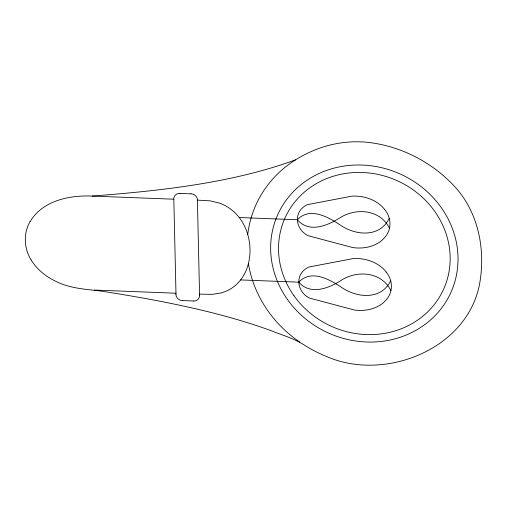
<?xml version="1.0" encoding="UTF-8"?>
<svg xmlns="http://www.w3.org/2000/svg" width="507" height="507" viewBox="0 0 507 507"><rect width="100%" height="100%" fill="white"/><g stroke="black" fill="none" stroke-linecap="round" stroke-linejoin="round"><path stroke-width="0.76" d="M386.163 272.005A28.455 26.155 23.9 0 0 380.656 266.517C372.918 260.585 362.904 257.974 353.233 258.576L308.902 267.024C294.497 273.463 296.297 291.671 309.619 298.122L354.412 310.018C363.728 311.317 373.748 309.695 381.524 304.187A28.455 26.155 23.9 0 0 386.778 299.105C393.394 291.284 392.672 279.649 386.15 272.012M384.731 209.6A28.455 26.155 23.9 0 0 379.23 204.112C371.492 198.186 361.472 195.575 351.801 196.171L307.476 204.625C293.059 211.115 294.859 229.215 308.186 235.723L352.98 247.612C362.296 248.918 372.322 247.296 380.098 241.782A28.455 26.155 23.9 0 0 385.352 236.706C391.968 228.879 391.246 217.25 384.724 209.606M248.246 264.293C246.06 272.512 241.643 280.263 235.058 285.733A39.666 36.46 23.9 0 1 221.502 292.843L212.262 294.371L199.549 294.13M389.237 218.346C379.857 237.694 356.015 235.647 340.761 225.393C328.606 217.167 309.828 206.438 297.317 219.765L239.222 217.528M390.663 280.751C381.188 300.283 357.15 297.958 341.838 287.596C329.734 279.395 311.152 268.951 298.743 282.171L240.648 279.927M30.243 221.432C42.746 200.544 69.598 195.056 92.211 196.082L173.819 199.213L175.999 294.294M92.211 196.082C149.223 191.621 206.545 185.841 261.846 170.637C273.222 167.481 284.478 163.9 295.568 159.844C302.654 155.421 310.176 151.675 318.016 148.773C332.922 143.221 349.019 140.902 364.882 142.08C399.858 145.097 433.504 162.487 456.674 188.781C478.291 213.777 485.155 248.836 480.104 280.929C469.812 348.341 385.447 382.544 326.267 356.383C318.187 353.106 310.449 349.019 303.116 344.304C293.109 338.182 281.607 334.88 270.744 330.532C245.92 321.539 220.437 314.467 194.713 308.56C164.116 301.545 133.176 296.094 102.167 291.252C86.532 289.224 70.226 288.692 55.859 281.353C45.896 276.613 36.821 269.439 31.123 259.876M180.055 193.44L190.886 193.858M94.365 290.055L175.973 293.223M182.507 300.556L193.338 300.974M297.317 219.765C309.042 233.309 327.275 225.869 340.07 217.744C356.174 207.483 380.396 209.518 389.465 228.289M298.743 282.171C310.316 295.53 329.043 288.369 341.496 280.149C357.606 269.882 381.828 271.917 390.891 290.695M247.549 233.771C244.919 225.203 240.122 217.211 233.353 211.28A39.666 36.46 23.9 0 0 219.449 203.111L210.12 200.861L197.4 200.119L199.574 295.201M173.711 199.207A6.509 5.983 23.9 0 1 180.055 193.338M299.738 342.067A118.828 109.22 23.9 0 1 248.417 263.64M247.752 234.443A118.828 109.22 23.9 0 1 295.568 159.844M199.682 295.207A6.509 5.983 23.9 0 1 193.344 301.076M182.514 300.657A6.509 5.983 23.9 0 1 175.891 294.288M190.886 193.756A6.509 5.983 23.9 0 1 197.508 200.126M247.511 233.784A62.513 57.456 23.9 0 1 248.208 264.286M31.041 259.914A42.575 39.134 23.9 0 1 30.16 221.382M287.583 299.669A94.904 87.229 23.9 0 0 449.24 295.898A94.904 87.229 23.9 0 0 356.193 165.016A94.904 87.229 23.9 0 0 287.583 299.669M294.028 295.79A86.931 79.903 23.9 0 0 442.11 292.336A86.931 79.903 23.9 0 0 356.877 172.456A86.931 79.903 23.9 0 0 294.028 295.79"/></g></svg>
